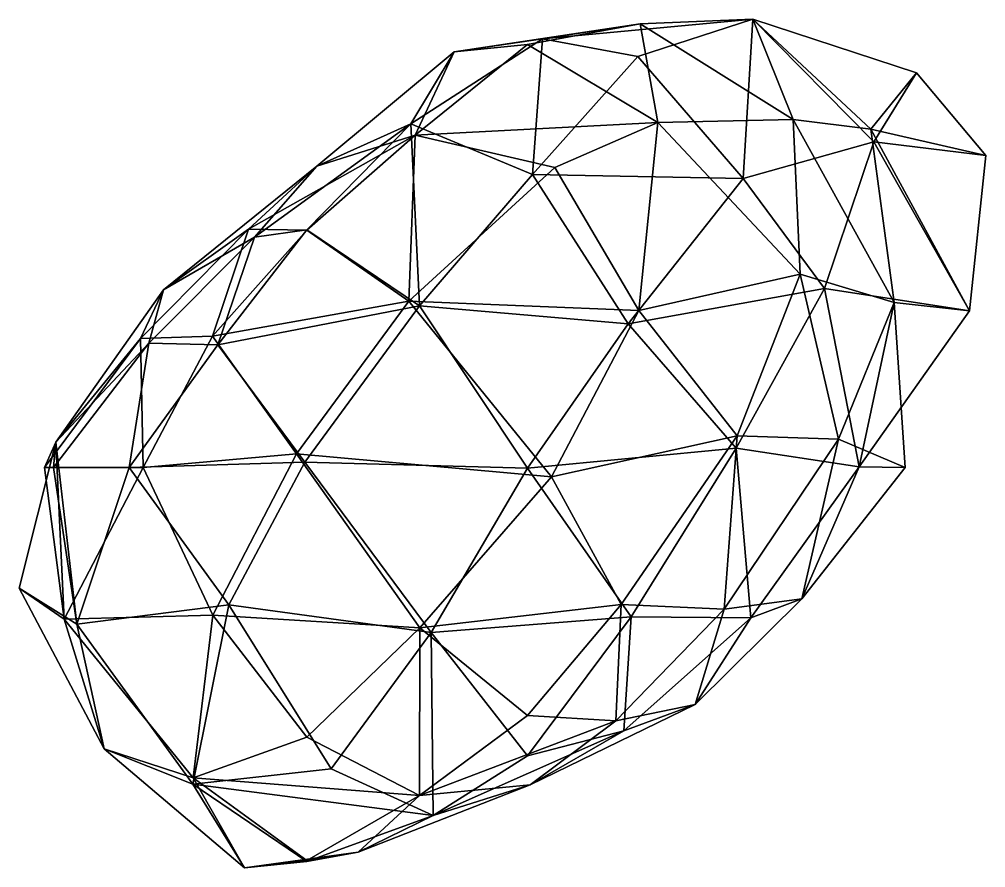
# Model space of a CAD drawing. Extents: x 290083 to 295691, y 4553739 to 4561622.
# Drawn here: x 294536.7 to 294647.1, y 4559431.4 to 4559528.3 of the extents above; entities that cross this region are included whole.
import ezdxf

# ---------------------------------------------------------------- set-up
doc = ezdxf.new("R2010")
doc.units = 0
doc.layers.add('Au_ppm_Pref_-_0_3', color=7, linetype='CONTINUOUS')

msp = doc.modelspace()

# ---------------------------------------------------------------- linework, layer by layer
at = {"layer": 'Au_ppm_Pref_-_0_3'}
for points in [[(294596.46, 4559526.04, 1822.68), (294620.48, 4559528.26, 1823.14), (294607.34, 4559524, 1827.13)], [(294620.48, 4559528.26, 1823.14), (294596.46, 4559526.04, 1822.68), (294607.61, 4559527.76, 1817.23)], [(294619.37, 4559510.09, 1828.04), (294607.34, 4559524, 1827.13), (294620.48, 4559528.26, 1823.14)], [(294625.1, 4559516.83, 1816.15), (294620.48, 4559528.26, 1823.14), (294607.61, 4559527.76, 1817.23)], [(294620.48, 4559528.26, 1823.14), (294634.31, 4559514.28, 1824.72), (294619.37, 4559510.09, 1828.04)], [(294625.1, 4559516.83, 1816.15), (294633.97, 4559515.71, 1821.71), (294620.48, 4559528.26, 1823.14)], [(294633.97, 4559515.71, 1821.71), (294639.19, 4559522.14, 1823.37), (294620.48, 4559528.26, 1823.14)], [(294620.48, 4559528.26, 1823.14), (294639.19, 4559522.14, 1823.37), (294634.31, 4559514.28, 1824.72)], [(294594.74, 4559525.39, 1813.22), (294607.61, 4559527.76, 1817.23), (294586.38, 4559524.55, 1817.43)], [(294586.38, 4559524.55, 1817.43), (294607.61, 4559527.76, 1817.23), (294596.46, 4559526.04, 1822.68)], [(294594.74, 4559525.39, 1813.22), (294609.62, 4559516.48, 1810.73), (294607.61, 4559527.76, 1817.23)], [(294609.62, 4559516.48, 1810.73), (294625.1, 4559516.83, 1816.15), (294607.61, 4559527.76, 1817.23)], [(294595.3, 4559510.53, 1828.23), (294581.41, 4559516.32, 1823.49), (294596.46, 4559526.04, 1822.68)], [(294596.46, 4559526.04, 1822.68), (294581.41, 4559516.32, 1823.49), (294586.38, 4559524.55, 1817.43)], [(294595.3, 4559510.53, 1828.23), (294596.46, 4559526.04, 1822.68), (294607.34, 4559524, 1827.13)], [(294570.69, 4559511.5, 1817.34), (294581.92, 4559515.02, 1811.07), (294586.38, 4559524.55, 1817.43)], [(294586.38, 4559524.55, 1817.43), (294581.41, 4559516.32, 1823.49), (294570.69, 4559511.5, 1817.34)], [(294581.92, 4559515.02, 1811.07), (294609.62, 4559516.48, 1810.73), (294594.74, 4559525.39, 1813.22)], [(294586.38, 4559524.55, 1817.43), (294581.92, 4559515.02, 1811.07), (294594.74, 4559525.39, 1813.22)], [(294619.37, 4559510.09, 1828.04), (294595.3, 4559510.53, 1828.23), (294607.34, 4559524, 1827.13)], [(294633.97, 4559515.71, 1821.71), (294647.08, 4559512.73, 1823.37), (294639.19, 4559522.14, 1823.37)], [(294647.08, 4559512.73, 1823.37), (294634.31, 4559514.28, 1824.72), (294639.19, 4559522.14, 1823.37)], [(294625.1, 4559516.83, 1816.15), (294609.62, 4559516.48, 1810.73), (294625.87, 4559499.15, 1810.12)], [(294636.61, 4559495.94, 1816.58), (294633.97, 4559515.71, 1821.71), (294625.1, 4559516.83, 1816.15)], [(294636.61, 4559495.94, 1816.58), (294625.1, 4559516.83, 1816.15), (294625.87, 4559499.15, 1810.12)], [(294563.55, 4559503.39, 1823.37), (294581.41, 4559516.32, 1823.49), (294569.54, 4559504.22, 1826.47)], [(294570.69, 4559511.5, 1817.34), (294581.41, 4559516.32, 1823.49), (294563.55, 4559503.39, 1823.37)], [(294581.41, 4559516.32, 1823.49), (294582.4, 4559495.54, 1829.74), (294569.54, 4559504.22, 1826.47)], [(294581.41, 4559516.32, 1823.49), (294595.3, 4559510.53, 1828.23), (294582.4, 4559495.54, 1829.74)], [(294609.62, 4559516.48, 1810.73), (294581.92, 4559515.02, 1811.07), (294597.86, 4559511.33, 1807.5)], [(294597.86, 4559511.33, 1807.5), (294607.47, 4559495.02, 1805.46), (294609.62, 4559516.48, 1810.73)], [(294625.87, 4559499.15, 1810.12), (294609.62, 4559516.48, 1810.73), (294607.47, 4559495.02, 1805.46)], [(294645.24, 4559494.96, 1823.41), (294633.97, 4559515.71, 1821.71), (294636.61, 4559495.94, 1816.58)], [(294633.97, 4559515.71, 1821.71), (294645.24, 4559494.96, 1823.41), (294647.08, 4559512.73, 1823.37)], [(294562.89, 4559504.32, 1811.49), (294581.92, 4559515.02, 1811.07), (294570.69, 4559511.5, 1817.34)], [(294569.54, 4559504.2, 1808.4), (294581.92, 4559515.02, 1811.07), (294562.89, 4559504.32, 1811.49)], [(294581.92, 4559515.02, 1811.07), (294569.54, 4559504.2, 1808.4), (294581.18, 4559496.07, 1804.84)], [(294581.92, 4559515.02, 1811.07), (294581.18, 4559496.07, 1804.84), (294597.86, 4559511.33, 1807.5)], [(294634.31, 4559514.28, 1824.72), (294628.66, 4559497.52, 1828.19), (294619.37, 4559510.09, 1828.04)], [(294634.31, 4559514.28, 1824.72), (294645.24, 4559494.96, 1823.41), (294628.66, 4559497.52, 1828.19)], [(294647.08, 4559512.73, 1823.37), (294645.24, 4559494.96, 1823.41), (294634.31, 4559514.28, 1824.72)], [(294570.69, 4559511.5, 1817.34), (294563.55, 4559503.39, 1823.37), (294553.15, 4559497.39, 1817.22)], [(294553.15, 4559497.39, 1817.22), (294562.89, 4559504.32, 1811.49), (294570.69, 4559511.5, 1817.34)], [(294607.47, 4559495.02, 1805.46), (294597.86, 4559511.33, 1807.5), (294581.18, 4559496.07, 1804.84)], [(294595.3, 4559510.53, 1828.23), (294606.26, 4559493.48, 1830.46), (294582.4, 4559495.54, 1829.74)], [(294619.37, 4559510.09, 1828.04), (294606.26, 4559493.48, 1830.46), (294595.3, 4559510.53, 1828.23)], [(294628.66, 4559497.52, 1828.19), (294606.26, 4559493.48, 1830.46), (294619.37, 4559510.09, 1828.04)], [(294558.77, 4559492.09, 1807.35), (294562.89, 4559504.32, 1811.49), (294550.52, 4559491.83, 1811.49)], [(294550.52, 4559491.83, 1811.49), (294562.89, 4559504.32, 1811.49), (294553.15, 4559497.39, 1817.22)], [(294569.54, 4559504.2, 1808.4), (294562.89, 4559504.32, 1811.49), (294558.77, 4559492.09, 1807.35)], [(294558.77, 4559492.09, 1807.35), (294581.18, 4559496.07, 1804.84), (294569.54, 4559504.2, 1808.4)], [(294569.54, 4559504.22, 1826.47), (294582.4, 4559495.54, 1829.74), (294559.38, 4559491.1, 1826.89)], [(294569.54, 4559504.22, 1826.47), (294559.38, 4559491.1, 1826.89), (294563.55, 4559503.39, 1823.37)], [(294559.38, 4559491.1, 1826.89), (294551.5, 4559491.3, 1823.37), (294563.55, 4559503.39, 1823.37)], [(294563.55, 4559503.39, 1823.37), (294551.5, 4559491.3, 1823.37), (294553.15, 4559497.39, 1817.22)], [(294618.68, 4559480.71, 1807.35), (294625.87, 4559499.15, 1810.12), (294607.47, 4559495.02, 1805.46)], [(294630.28, 4559480.31, 1812.31), (294625.87, 4559499.15, 1810.12), (294618.68, 4559480.71, 1807.35)], [(294630.28, 4559480.31, 1812.31), (294636.61, 4559495.94, 1816.58), (294625.87, 4559499.15, 1810.12)], [(294551.5, 4559491.3, 1823.37), (294540.88, 4559479.98, 1817.23), (294553.15, 4559497.39, 1817.22)], [(294550.52, 4559491.83, 1811.49), (294553.15, 4559497.39, 1817.22), (294540.88, 4559479.98, 1817.23)], [(294628.66, 4559497.52, 1828.19), (294618.58, 4559479.28, 1829.08), (294606.26, 4559493.48, 1830.46)], [(294628.66, 4559497.52, 1828.19), (294632.62, 4559477.17, 1823.96), (294618.58, 4559479.28, 1829.08)], [(294645.24, 4559494.96, 1823.41), (294632.62, 4559477.17, 1823.96), (294628.66, 4559497.52, 1828.19)], [(294568.37, 4559478.65, 1804.02), (294581.18, 4559496.07, 1804.84), (294558.77, 4559492.09, 1807.35)], [(294568.37, 4559478.65, 1804.02), (294597.48, 4559476.01, 1804.14), (294581.18, 4559496.07, 1804.84)], [(294597.48, 4559476.01, 1804.14), (294607.47, 4559495.02, 1805.46), (294581.18, 4559496.07, 1804.84)], [(294637.9, 4559477.1, 1817.43), (294636.61, 4559495.94, 1816.58), (294630.28, 4559480.31, 1812.31)], [(294645.24, 4559494.96, 1823.41), (294636.61, 4559495.94, 1816.58), (294632.62, 4559477.17, 1823.96)], [(294632.62, 4559477.17, 1823.96), (294636.61, 4559495.94, 1816.58), (294637.9, 4559477.1, 1817.43)], [(294582.4, 4559495.54, 1829.74), (294569.3, 4559477.7, 1829.98), (294559.38, 4559491.1, 1826.89)], [(294582.4, 4559495.54, 1829.74), (294594.76, 4559477.02, 1828.59), (294569.3, 4559477.7, 1829.98)], [(294606.26, 4559493.48, 1830.46), (294594.76, 4559477.02, 1828.59), (294582.4, 4559495.54, 1829.74)], [(294597.48, 4559476.01, 1804.14), (294618.68, 4559480.71, 1807.35), (294607.47, 4559495.02, 1805.46)], [(294594.76, 4559477.02, 1828.59), (294606.26, 4559493.48, 1830.46), (294618.58, 4559479.28, 1829.08)], [(294550.52, 4559491.83, 1811.49), (294540.88, 4559479.98, 1817.23), (294539.58, 4559477.1, 1811.49)], [(294550.52, 4559491.83, 1811.49), (294539.58, 4559477.1, 1811.49), (294550.83, 4559477.1, 1806.18)], [(294558.77, 4559492.09, 1807.35), (294550.52, 4559491.83, 1811.49), (294550.83, 4559477.1, 1806.18)], [(294550.83, 4559477.1, 1806.18), (294568.37, 4559478.65, 1804.02), (294558.77, 4559492.09, 1807.35)], [(294540.58, 4559477.1, 1823.37), (294551.5, 4559491.3, 1823.37), (294549.26, 4559477.1, 1826.99)], [(294551.5, 4559491.3, 1823.37), (294540.58, 4559477.1, 1823.37), (294540.88, 4559479.98, 1817.23)], [(294551.5, 4559491.3, 1823.37), (294559.38, 4559491.1, 1826.89), (294549.26, 4559477.1, 1826.99)], [(294549.26, 4559477.1, 1826.99), (294559.38, 4559491.1, 1826.89), (294569.3, 4559477.7, 1829.98)], [(294618.68, 4559480.71, 1807.35), (294597.48, 4559476.01, 1804.14), (294605.43, 4559461.45, 1807.18)], [(294605.43, 4559461.45, 1807.18), (294617.2, 4559460.92, 1812.08), (294618.68, 4559480.71, 1807.35)], [(294630.28, 4559480.31, 1812.31), (294618.68, 4559480.71, 1807.35), (294617.2, 4559460.92, 1812.08)], [(294536.69, 4559463.31, 1817.43), (294540.88, 4559479.98, 1817.23), (294543.26, 4559459.2, 1823.8)], [(294540.88, 4559479.98, 1817.23), (294536.69, 4559463.31, 1817.43), (294541.81, 4559459.79, 1811.07)], [(294539.58, 4559477.1, 1811.49), (294540.88, 4559479.98, 1817.23), (294541.81, 4559459.79, 1811.07)], [(294540.58, 4559477.1, 1823.37), (294543.26, 4559459.2, 1823.8), (294540.88, 4559479.98, 1817.23)], [(294594.76, 4559477.02, 1828.59), (294618.58, 4559479.28, 1829.08), (294606.58, 4559460.06, 1828.69)], [(294618.58, 4559479.28, 1829.08), (294620.25, 4559459.94, 1823.34), (294606.58, 4559460.06, 1828.69)], [(294626.07, 4559462.1, 1817.43), (294630.28, 4559480.31, 1812.31), (294617.2, 4559460.92, 1812.08)], [(294618.58, 4559479.28, 1829.08), (294632.62, 4559477.17, 1823.96), (294620.25, 4559459.94, 1823.34)], [(294637.9, 4559477.1, 1817.43), (294630.28, 4559480.31, 1812.31), (294626.07, 4559462.1, 1817.43)], [(294550.83, 4559477.1, 1806.18), (294558.81, 4559460.24, 1806.16), (294568.37, 4559478.65, 1804.02)], [(294582.43, 4559458.8, 1805.21), (294568.37, 4559478.65, 1804.02), (294558.81, 4559460.24, 1806.16)], [(294568.37, 4559478.65, 1804.02), (294582.43, 4559458.8, 1805.21), (294597.48, 4559476.01, 1804.14)], [(294550.83, 4559477.1, 1806.18), (294539.58, 4559477.1, 1811.49), (294541.81, 4559459.79, 1811.07)], [(294540.58, 4559477.1, 1823.37), (294549.26, 4559477.1, 1826.99), (294543.26, 4559459.2, 1823.8)], [(294558.81, 4559460.24, 1806.16), (294550.83, 4559477.1, 1806.18), (294541.81, 4559459.79, 1811.07)], [(294549.26, 4559477.1, 1826.99), (294560.61, 4559461.41, 1829.01), (294543.26, 4559459.2, 1823.8)], [(294560.61, 4559461.41, 1829.01), (294549.26, 4559477.1, 1826.99), (294569.3, 4559477.7, 1829.98)], [(294560.61, 4559461.41, 1829.01), (294569.3, 4559477.7, 1829.98), (294583.73, 4559458.25, 1829.86)], [(294569.3, 4559477.7, 1829.98), (294594.76, 4559477.02, 1828.59), (294583.73, 4559458.25, 1829.86)], [(294620.25, 4559459.94, 1823.34), (294632.62, 4559477.17, 1823.96), (294626.07, 4559462.1, 1817.43)], [(294626.07, 4559462.1, 1817.43), (294632.62, 4559477.17, 1823.96), (294637.9, 4559477.1, 1817.43)], [(294597.48, 4559476.01, 1804.14), (294582.43, 4559458.8, 1805.21), (294605.43, 4559461.45, 1807.18)], [(294594.76, 4559477.02, 1828.59), (294606.58, 4559460.06, 1828.69), (294583.73, 4559458.25, 1829.86)], [(294536.69, 4559463.31, 1817.43), (294543.26, 4559459.2, 1823.8), (294546.37, 4559444.99, 1817.97)], [(294541.81, 4559459.79, 1811.07), (294536.69, 4559463.31, 1817.43), (294546.37, 4559444.99, 1817.97)], [(294620.25, 4559459.94, 1823.34), (294626.07, 4559462.1, 1817.43), (294613.88, 4559450.03, 1817.43)], [(294613.88, 4559450.03, 1817.43), (294626.07, 4559462.1, 1817.43), (294617.2, 4559460.92, 1812.08)], [(294560.61, 4559461.41, 1829.01), (294556.52, 4559440.92, 1824.01), (294543.26, 4559459.2, 1823.8)], [(294560.61, 4559461.41, 1829.01), (294572.31, 4559442.7, 1827.59), (294556.52, 4559440.92, 1824.01)], [(294560.61, 4559461.41, 1829.01), (294583.73, 4559458.25, 1829.86), (294572.31, 4559442.7, 1827.59)], [(294605.43, 4559461.45, 1807.18), (294582.43, 4559458.8, 1805.21), (294594.74, 4559448.77, 1807.99)], [(294604.85, 4559448.17, 1812.56), (294605.43, 4559461.45, 1807.18), (294594.74, 4559448.77, 1807.99)], [(294604.85, 4559448.17, 1812.56), (294617.2, 4559460.92, 1812.08), (294605.43, 4559461.45, 1807.18)], [(294604.85, 4559448.17, 1812.56), (294613.88, 4559450.03, 1817.43), (294617.2, 4559460.92, 1812.08)], [(294558.81, 4559460.24, 1806.16), (294541.81, 4559459.79, 1811.07), (294556.56, 4559441.65, 1811.41)], [(294541.81, 4559459.79, 1811.07), (294546.37, 4559444.99, 1817.97), (294556.56, 4559441.65, 1811.41)], [(294558.81, 4559460.24, 1806.16), (294556.56, 4559441.65, 1811.41), (294569.54, 4559446.31, 1807.17)], [(294569.54, 4559446.31, 1807.17), (294582.43, 4559458.8, 1805.21), (294558.81, 4559460.24, 1806.16)], [(294594.74, 4559444.16, 1828.41), (294583.73, 4559458.25, 1829.86), (294606.58, 4559460.06, 1828.69)], [(294605.74, 4559447.01, 1822.28), (294594.74, 4559444.16, 1828.41), (294606.58, 4559460.06, 1828.69)], [(294620.25, 4559459.94, 1823.34), (294605.74, 4559447.01, 1822.28), (294606.58, 4559460.06, 1828.69)], [(294605.74, 4559447.01, 1822.28), (294620.25, 4559459.94, 1823.34), (294613.88, 4559450.03, 1817.43)], [(294546.37, 4559444.99, 1817.97), (294543.26, 4559459.2, 1823.8), (294556.52, 4559440.92, 1824.01)], [(294582.43, 4559458.8, 1805.21), (294569.54, 4559446.31, 1807.17), (294582.4, 4559439.64, 1811.19)], [(294594.74, 4559448.77, 1807.99), (294582.43, 4559458.8, 1805.21), (294582.4, 4559439.64, 1811.19)], [(294572.31, 4559442.7, 1827.59), (294583.73, 4559458.25, 1829.86), (294583.96, 4559437.36, 1823.84)], [(294583.73, 4559458.25, 1829.86), (294594.74, 4559444.16, 1828.41), (294583.96, 4559437.36, 1823.84)], [(294604.85, 4559448.17, 1812.56), (294595.04, 4559440.87, 1817.42), (294613.88, 4559450.03, 1817.43)], [(294605.74, 4559447.01, 1822.28), (294613.88, 4559450.03, 1817.43), (294595.04, 4559440.87, 1817.42)], [(294604.85, 4559448.17, 1812.56), (294594.74, 4559448.77, 1807.99), (294582.4, 4559439.64, 1811.19)], [(294582.4, 4559439.64, 1811.19), (294595.04, 4559440.87, 1817.42), (294604.85, 4559448.17, 1812.56)], [(294569.54, 4559446.31, 1807.17), (294556.56, 4559441.65, 1811.41), (294582.4, 4559439.64, 1811.19)], [(294594.74, 4559444.16, 1828.41), (294605.74, 4559447.01, 1822.28), (294583.96, 4559437.36, 1823.84)], [(294605.74, 4559447.01, 1822.28), (294595.04, 4559440.87, 1817.42), (294583.96, 4559437.36, 1823.84)], [(294546.37, 4559444.99, 1817.97), (294556.52, 4559440.92, 1824.01), (294562.43, 4559431.4, 1817.43)], [(294546.37, 4559444.99, 1817.97), (294562.43, 4559431.4, 1817.43), (294556.56, 4559441.65, 1811.41)], [(294572.31, 4559442.7, 1827.59), (294583.96, 4559437.36, 1823.84), (294556.52, 4559440.92, 1824.01)], [(294583.96, 4559437.36, 1823.84), (294569.54, 4559432.1, 1820.55), (294556.52, 4559440.92, 1824.01)], [(294569.54, 4559432.1, 1820.55), (294562.43, 4559431.4, 1817.43), (294556.52, 4559440.92, 1824.01)], [(294569.54, 4559432.23, 1814.36), (294556.56, 4559441.65, 1811.41), (294562.43, 4559431.4, 1817.43)], [(294556.56, 4559441.65, 1811.41), (294569.54, 4559432.23, 1814.36), (294582.4, 4559439.64, 1811.19)], [(294583.96, 4559437.36, 1823.84), (294595.04, 4559440.87, 1817.42), (294575.4, 4559433.17, 1817.43)], [(294595.04, 4559440.87, 1817.42), (294582.4, 4559439.64, 1811.19), (294575.4, 4559433.17, 1817.43)], [(294575.4, 4559433.17, 1817.43), (294582.4, 4559439.64, 1811.19), (294569.54, 4559432.23, 1814.36)], [(294569.54, 4559432.1, 1820.55), (294583.96, 4559437.36, 1823.84), (294575.4, 4559433.17, 1817.43)], [(294569.54, 4559432.23, 1814.36), (294562.43, 4559431.4, 1817.43), (294575.4, 4559433.17, 1817.43)], [(294575.4, 4559433.17, 1817.43), (294562.43, 4559431.4, 1817.43), (294569.54, 4559432.1, 1820.55)]]:
    msp.add_3dface(points, dxfattribs=at)

doc.saveas('drawing.dxf')
